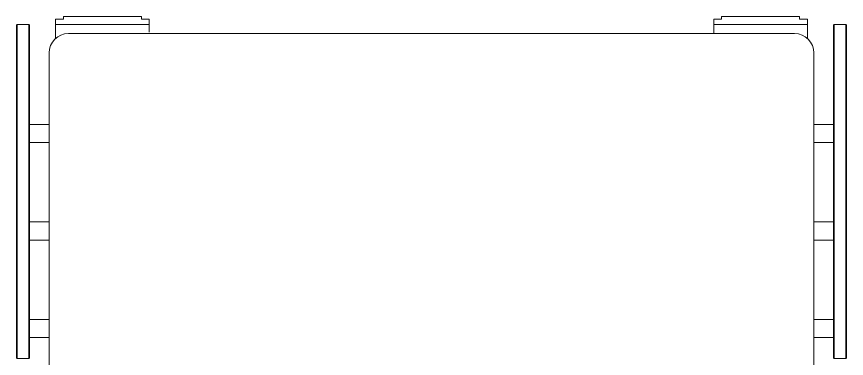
# Model space of a CAD drawing. Header units: millimetres. Extents: x 1448174 to 1599581, y -224422 to -106989.
# Drawn here: x 1488725 to 1489272, y -135651 to -135426 of the extents above; entities that cross this region are included whole.
import ezdxf

# ---------------------------------------------------------------- set-up
doc = ezdxf.new("R2010")
doc.units = ezdxf.units.MM
doc.header["$LTSCALE"] = 600
doc.header["$MEASUREMENT"] = 0
doc.layers.add('furniture', color=30, linetype='Continuous', lineweight=9)

msp = doc.modelspace()

# ---------------------------------------------------------------- linework, layer by layer
at = {"layer": 'furniture'}
for p, q in [((1488750.6647, -135427.3701), (1488750.6647, -135430.7943)), ((1488755.8011, -135427.3701), (1488750.6647, -135427.3701)), ((1488755.8011, -135425.6579), (1488755.8011, -135427.3701)), ((1488807.1653, -135425.6579), (1488755.8011, -135425.6579)), ((1488807.1653, -135425.6579), (1488807.1653, -135427.3701)), ((1488807.1653, -135427.3701), (1488812.3017, -135427.3701)), ((1488812.3017, -135430.7943), (1488812.3017, -135427.3701)), ((1489184.1842, -135430.7943), (1489184.1842, -135427.3701)), ((1489189.3207, -135427.3701), (1489184.1842, -135427.3701)), ((1489189.3207, -135425.6579), (1489240.6849, -135425.6579)), ((1489189.3207, -135425.6579), (1489189.3207, -135427.3701)), ((1489240.6849, -135425.6579), (1489240.6849, -135427.3701)), ((1489240.6849, -135427.3701), (1489245.8213, -135427.3701)), ((1489245.8213, -135427.3701), (1489245.8213, -135430.7943)), ((1488725.4106, -135430.7943), (1488724.9825, -135431.2224)), ((1488724.9825, -135650.3764), (1488724.9825, -135431.2224)), ((1488725.4106, -135430.7943), (1488733.1152, -135430.7943)), ((1488725.4106, -135650.8045), (1488725.4106, -135430.7943)), ((1488733.1152, -135430.7943), (1488733.1152, -135650.8045)), ((1488733.5432, -135431.2224), (1488733.1152, -135430.7943)), ((1488733.5432, -135431.2224), (1488733.5432, -135650.3764)), ((1488750.6647, -135435.9308), (1488750.6647, -135430.7943)), ((1488750.6647, -135430.7943), (1488812.3017, -135430.7943)), ((1488750.6647, -135440.0567), (1488750.6647, -135430.7943)), ((1488812.3017, -135435.9308), (1488812.3017, -135430.7943)), ((1489245.8213, -135430.7943), (1489184.1842, -135430.7943)), ((1489184.1842, -135436.7868), (1489184.1842, -135430.7943)), ((1489245.8213, -135435.9308), (1489245.8213, -135430.7943)), ((1489245.8213, -135440.0567), (1489245.8213, -135430.7943)), ((1489262.9427, -135431.2224), (1489263.3708, -135430.7943)), ((1489262.9427, -135431.2224), (1489262.9427, -135650.3764)), ((1489263.3708, -135430.7943), (1489263.3708, -135650.8045)), ((1489271.0754, -135430.7943), (1489263.3708, -135430.7943)), ((1489271.0754, -135650.8045), (1489271.0754, -135430.7943)), ((1489271.0754, -135430.7943), (1489271.5034, -135431.2224)), ((1489271.5034, -135650.3764), (1489271.5034, -135431.2224)), ((1488750.6647, -135435.9308), (1488750.6647, -135440.0567)), ((1488759.2254, -135436.7868), (1489237.2606, -135436.7868)), ((1489245.8213, -135435.9308), (1489245.8213, -135440.0567)), ((1488746.3843, -135449.6279), (1488746.3843, -135659.3652)), ((1489250.1017, -135449.6279), (1489250.1017, -135659.3652)), ((1488746.3843, -135496.7118), (1488733.5432, -135496.7118)), ((1488733.5432, -135496.7118), (1488733.5432, -135508.6968)), ((1489250.1017, -135496.7118), (1489262.9427, -135496.7118)), ((1489262.9427, -135496.7118), (1489262.9427, -135508.6968)), ((1488733.5432, -135508.6968), (1488746.3843, -135508.6968)), ((1489262.9427, -135508.6968), (1489250.1017, -135508.6968)), ((1488746.3843, -135560.9171), (1488733.5432, -135560.9171)), ((1488733.5432, -135560.9171), (1488733.5432, -135572.902)), ((1489250.1017, -135560.9171), (1489262.9427, -135560.9171)), ((1489262.9427, -135560.9171), (1489262.9427, -135572.902)), ((1488733.5432, -135572.902), (1488746.3843, -135572.902)), ((1489262.9427, -135572.902), (1489250.1017, -135572.902)), ((1488746.3843, -135625.1252), (1488733.5432, -135625.1252)), ((1488733.5432, -135625.1252), (1488733.5432, -135637.1102)), ((1489250.1017, -135625.1252), (1489262.9427, -135625.1252)), ((1489262.9427, -135625.1252), (1489262.9427, -135637.1102)), ((1488733.5432, -135637.1102), (1488746.3843, -135637.1102)), ((1489262.9427, -135637.1102), (1489250.1017, -135637.1102)), ((1488725.4106, -135650.8045), (1488724.9825, -135650.3764)), ((1488733.1152, -135650.8045), (1488725.4106, -135650.8045)), ((1488733.1152, -135650.8045), (1488733.5432, -135650.3764)), ((1489263.3708, -135650.8045), (1489262.9427, -135650.3764)), ((1489263.3708, -135650.8045), (1489271.0754, -135650.8045)), ((1489271.0754, -135650.8045), (1489271.5034, -135650.3764))]:
    msp.add_line(p, q, dxfattribs=at)
for centre, start, end in [((1488759.2254, -135449.6279), 90, 180), ((1489237.2606, -135449.6279), 0, 90)]:
    msp.add_arc(centre, 12.8411, start, end, dxfattribs=at)

doc.saveas('drawing.dxf')
